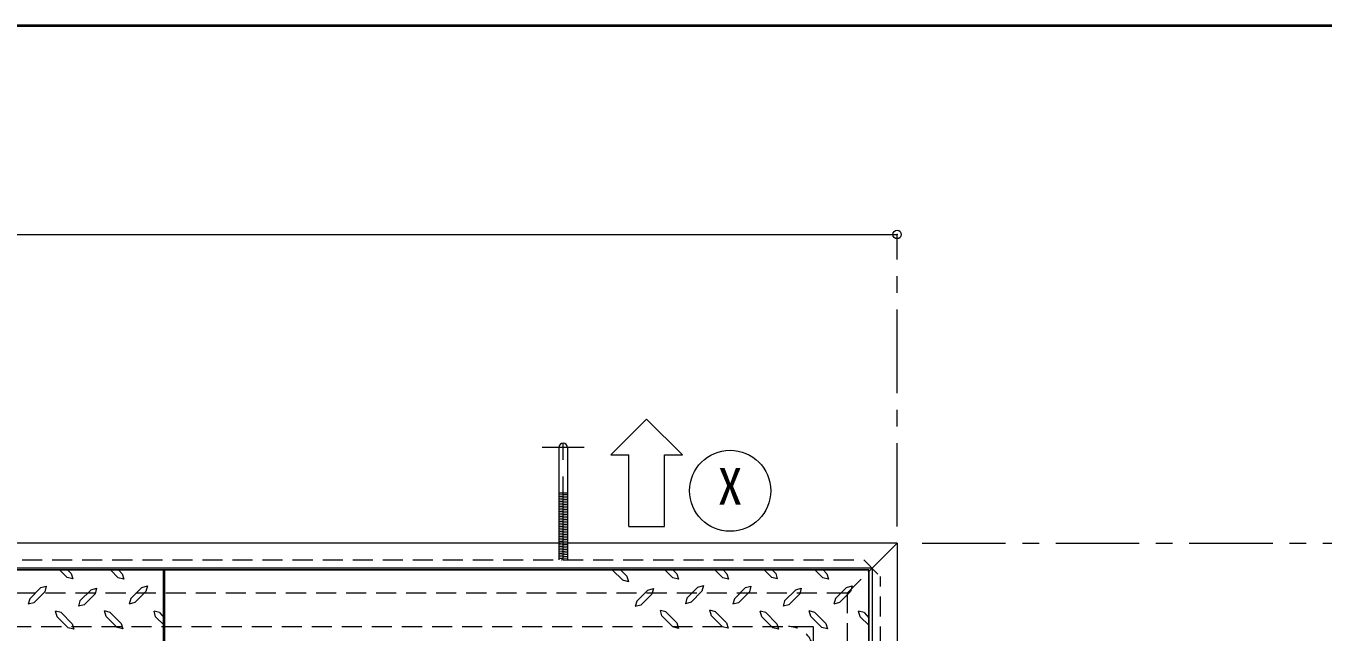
# Model space of a CAD drawing. Units: millimetres at full size, sheet at 1:10; details may follow other scales. Extents: x -2125 to 1925, y -1405 to 1405.
# Drawn here: x -205 to 572, y 1042 to 1405 of the extents above; entities that cross this region are included whole.
import ezdxf
from ezdxf.enums import TextEntityAlignment as Align

# ---------------------------------------------------------------- set-up
doc = ezdxf.new("R2010")
doc.units = ezdxf.units.MM
doc.header["$LTSCALE"] = 10
doc.header["$PDMODE"] = 32
doc.header["$PDSIZE"] = 5
doc.linetypes.add('CHAIN1', pattern=[8, 5, -1, 1, -1])
doc.linetypes.add('DASHED1', pattern=[1.8, 1.2, -0.6])
doc.layers.add('0-A', color=4, linetype='Continuous', lineweight=9)
doc.styles.add('ＭＳ ゴシック', font='')
doc.styles.get('ＭＳ ゴシック').set_extended_font_data('MS Gothic')

msp = doc.modelspace()

# ---------------------------------------------------------------- linework, layer by layer
at = {"layer": '0-A', "color": 1, "lineweight": 40}
for p, q in [((1925.2, 1405.02), (-2124.8, 1405.02)), ((-121.8, 745.02), (-121.8, 1079.02))]:
    msp.add_line(p, q, dxfattribs=at)
at = {"layer": '0-A'}
for p, q in [((-982.8, 1280.02), (317.2, 1280.02)), ((167.2, 1169.3), (145.78, 1147.88)), ((167.2, 1169.3), (188.63, 1147.88)), ((145.78, 1147.88), (156.49, 1147.88)), ((156.49, 1105.02), (156.49, 1147.88)), ((177.92, 1147.88), (188.63, 1147.88)), ((177.92, 1105.02), (177.92, 1147.88)), ((119.7, 1124.92), (114.7, 1124.92)), ((114.7, 1124.05), (119.7, 1124.46)), ((114.7, 1123.04), (119.7, 1123.45)), ((114.7, 1122.04), (119.7, 1122.45)), ((114.7, 1121.04), (119.7, 1121.45)), ((114.7, 1120.03), (119.7, 1120.44)), ((114.7, 1119.03), (119.7, 1119.44)), ((114.7, 1118.03), (119.7, 1118.44)), ((114.7, 1117.02), (119.7, 1117.43)), ((114.7, 1116.02), (119.7, 1116.43)), ((114.7, 1115.02), (119.7, 1115.43)), ((114.7, 1114.01), (119.7, 1114.42)), ((114.7, 1113.01), (119.7, 1113.42)), ((114.7, 1112.01), (119.7, 1112.42)), ((114.7, 1111), (119.7, 1111.41)), ((114.7, 1110), (119.7, 1110.41)), ((114.7, 1109), (119.7, 1109.41)), ((114.7, 1107.99), (119.7, 1108.4)), ((114.7, 1106.99), (119.7, 1107.4)), ((114.7, 1105.99), (119.7, 1106.4)), ((114.7, 1104.98), (119.7, 1105.39)), ((114.7, 1103.98), (119.7, 1104.39)), ((114.7, 1102.98), (119.7, 1103.39)), ((156.49, 1105.02), (177.92, 1105.02)), ((114.7, 1101.97), (119.7, 1102.38)), ((114.7, 1100.97), (119.7, 1101.38)), ((114.7, 1099.97), (119.7, 1100.38)), ((114.7, 1098.96), (119.7, 1099.37)), ((114.7, 1097.96), (119.7, 1098.37)), ((114.7, 1096.96), (119.7, 1097.37)), ((114.7, 1095.95), (119.7, 1096.36)), ((115.54, 1095.02), (119.7, 1095.36)), ((302.2, 1080.02), (300.2, 1078.02)), ((-184.36, 1079.02), (-179.91, 1074.4)), ((-176.55, 1073.56), (-179.91, 1074.4)), ((-179.6, 1079.02), (-177.39, 1076.81)), ((-177.39, 1076.81), (-176.55, 1073.56)), ((-153.98, 1079.02), (-149.25, 1074.29)), ((-145.89, 1073.35), (-149.25, 1074.29)), ((-149.15, 1079.02), (-146.84, 1076.71)), ((-146.84, 1076.71), (-145.89, 1073.35)), ((146.6, 1079.02), (152.94, 1072.82)), ((151.58, 1079.02), (155.36, 1075.24)), ((178.14, 1079.02), (182.87, 1074.29)), ((208.07, 1079.02), (212.79, 1074.29)), ((216.15, 1073.35), (212.79, 1074.29)), ((213, 1079.02), (215.31, 1076.71)), ((215.31, 1076.71), (216.15, 1073.35)), ((237.64, 1079.02), (242.09, 1074.4)), ((245.45, 1073.56), (242.09, 1074.4)), ((242.4, 1079.02), (244.61, 1076.81)), ((244.61, 1076.81), (245.45, 1073.56)), ((268.02, 1079.02), (272.75, 1074.29)), ((276.11, 1073.35), (272.75, 1074.29)), ((272.85, 1079.02), (275.16, 1076.71)), ((275.16, 1076.71), (276.11, 1073.35)), ((-202.28, 1061.69), (-195.66, 1068.41)), ((-199.86, 1059.28), (-193.25, 1065.89)), ((-172.25, 1060.43), (-165.53, 1067.15)), ((-169.73, 1058.02), (-163.11, 1064.63)), ((-165.53, 1067.15), (-162.27, 1067.99)), ((-162.27, 1067.99), (-163.11, 1064.63)), ((-141.69, 1061.8), (-135.08, 1068.52)), ((-139.28, 1059.38), (-132.66, 1066)), ((-135.08, 1068.52), (-131.72, 1069.36)), ((-131.72, 1069.36), (-132.66, 1066)), ((161.24, 1060.22), (167.96, 1066.94)), ((163.76, 1057.81), (170.37, 1064.42)), ((167.96, 1066.94), (171.21, 1067.78)), ((171.21, 1067.78), (170.37, 1064.42)), ((193.79, 1059.59), (200.3, 1066.21)), ((219.72, 1061.69), (226.34, 1068.41)), ((222.14, 1059.28), (228.75, 1065.89)), ((249.75, 1060.43), (256.47, 1067.15)), ((252.27, 1058.02), (258.89, 1064.63)), ((256.47, 1067.15), (259.73, 1067.99)), ((259.73, 1067.99), (258.89, 1064.63)), ((280.31, 1061.8), (286.92, 1068.52)), ((282.72, 1059.38), (289.34, 1066)), ((286.92, 1068.52), (290.28, 1069.36)), ((290.28, 1069.36), (289.34, 1066)), ((-202.28, 1061.69), (-203.22, 1058.44)), ((-199.86, 1059.28), (-203.22, 1058.44)), ((-172.25, 1060.43), (-173.09, 1057.18)), ((-169.73, 1058.02), (-173.09, 1057.18)), ((-141.69, 1061.8), (-142.64, 1058.54)), ((-139.28, 1059.38), (-142.64, 1058.54)), ((161.24, 1060.22), (160.4, 1056.97)), ((163.76, 1057.81), (160.4, 1056.97)), ((191.27, 1062.01), (190.43, 1058.75)), ((193.79, 1059.59), (190.43, 1058.75)), ((219.72, 1061.69), (218.78, 1058.44)), ((222.14, 1059.28), (218.78, 1058.44)), ((249.75, 1060.43), (248.91, 1057.18)), ((252.27, 1058.02), (248.91, 1057.18)), ((280.31, 1061.8), (279.36, 1058.54)), ((282.72, 1059.38), (279.36, 1058.54)), ((-183.38, 1053.4), (-186.74, 1054.24)), ((-185.79, 1050.88), (-186.74, 1054.24)), ((-185.79, 1050.88), (-179.28, 1044.37)), ((-183.38, 1053.4), (-176.76, 1046.78)), ((-156.5, 1051.09), (-157.44, 1054.45)), ((-154.08, 1053.5), (-157.44, 1054.45)), ((-156.5, 1051.09), (-149.88, 1044.47)), ((-154.08, 1053.5), (-147.47, 1046.89)), ((-124.47, 1053.4), (-127.83, 1054.24)), ((-126.89, 1050.88), (-127.83, 1054.24)), ((-126.89, 1050.88), (-121.8, 1045.79)), ((-124.47, 1053.4), (-121.8, 1050.34)), ((178.67, 1053.92), (175.41, 1054.76)), ((176.25, 1051.4), (175.41, 1054.76)), ((176.25, 1051.4), (182.87, 1044.79)), ((178.67, 1053.92), (185.28, 1047.2)), ((205.97, 1051.51), (205.13, 1054.87)), ((208.38, 1053.92), (205.13, 1054.87)), ((205.97, 1051.51), (212.58, 1044.89)), ((208.38, 1053.92), (215.1, 1047.31)), ((238.62, 1053.4), (235.26, 1054.24)), ((236.21, 1050.88), (235.26, 1054.24)), ((236.21, 1050.88), (242.72, 1044.37)), ((238.62, 1053.4), (245.24, 1046.78)), ((265.5, 1051.09), (264.56, 1054.45)), ((267.92, 1053.5), (264.56, 1054.45)), ((265.5, 1051.09), (272.12, 1044.47)), ((267.92, 1053.5), (274.53, 1046.89)), ((297.53, 1053.4), (294.17, 1054.24)), ((295.11, 1050.88), (294.17, 1054.24)), ((295.11, 1050.88), (300.2, 1045.79)), ((297.53, 1053.4), (300.2, 1050.34)), ((-175.92, 1043.42), (-179.28, 1044.37)), ((-176.76, 1046.78), (-175.92, 1043.42)), ((-146.52, 1043.63), (-149.88, 1044.47)), ((-147.47, 1046.89), (-146.52, 1043.63)), ((215.94, 1044.05), (212.58, 1044.89)), ((215.1, 1047.31), (215.94, 1044.05)), ((246.08, 1043.42), (242.72, 1044.37)), ((245.24, 1046.78), (246.08, 1043.42)), ((275.48, 1043.63), (272.12, 1044.47)), ((274.53, 1046.89), (275.48, 1043.63))]:
    msp.add_line(p, q, dxfattribs=at)
at = {"layer": '0-A', "linetype": 'CHAIN1'}
for p, q in [((317.2, 1105.02), (317.2, 1280.02)), ((117.2, 1085.02), (117.2, 1164.92)), ((129.7, 1152.42), (104.7, 1152.42)), ((332.2, 1095.02), (707.2, 1095.02))]:
    msp.add_line(p, q, dxfattribs=at)
at = {"layer": '0-A', "color": 7, "lineweight": 18}
for p, q in [((114.7, 1152.42), (114.7, 1095.02)), ((119.7, 1152.42), (119.7, 1095.02)), ((317.2, 1095.02), (-982.8, 1095.02)), ((302.2, 1080.02), (317.2, 1095.02)), ((317.2, 1095.02), (317.2, 745.02)), ((302.2, 1080.02), (-967.8, 1080.02)), ((302.2, 1080.02), (302.2, 745.02))]:
    msp.add_line(p, q, dxfattribs=at)
at = {"layer": '0-A', "linetype": 'DASHED1'}
for p, q in [((114.7, 1094.95), (115.54, 1095.02)), ((114.7, 1095.02), (114.7, 1085.02)), ((114.7, 1093.95), (119.7, 1094.36)), ((114.7, 1092.94), (119.7, 1093.35)), ((114.7, 1091.94), (119.7, 1092.35)), ((114.7, 1090.94), (119.7, 1091.35)), ((114.7, 1089.93), (119.7, 1090.34)), ((114.7, 1088.93), (119.7, 1089.34)), ((114.7, 1087.93), (119.7, 1088.34)), ((119.7, 1095.02), (119.7, 1085.02)), ((-962.8, 1085.02), (297.2, 1085.02)), ((114.7, 1086.92), (119.7, 1087.33)), ((114.7, 1085.92), (119.7, 1086.33)), ((115.94, 1085.02), (119.7, 1085.33)), ((297.2, 1085.02), (307.2, 1075.02)), ((287.2, 1065.02), (300.2, 1078.02)), ((307.2, 745.02), (307.2, 1075.02)), ((287.2, 1065.02), (-796.8, 1065.02)), ((287.2, 1065.02), (287.2, 745.02)), ((-789.33, 1045.02), (267.2, 1045.02)), ((267.2, 745.02), (267.2, 1045.02))]:
    msp.add_line(p, q, dxfattribs=at)
at = {"layer": '0-A', "color": 5, "lineweight": 25}
for p, q in [((-802.7, 1079.02), (300.2, 1079.02)), ((300.2, 1079.02), (300.2, 745.02))]:
    msp.add_line(p, q, dxfattribs=at)
at = {"layer": '0-A'}
for points in [[(155.36, 1075.24), (156.3, 1071.88), (152.94, 1072.82)], [(182.97, 1079.02), (185.28, 1076.71), (186.23, 1073.45), (182.87, 1074.29)], [(-195.66, 1068.41), (-192.41, 1069.25), (-193.25, 1065.89)], [(191.27, 1062.01), (197.88, 1068.73), (201.24, 1069.57), (200.3, 1066.21)], [(226.34, 1068.41), (229.59, 1069.25), (228.75, 1065.89)], [(185.28, 1047.2), (186.23, 1043.95), (182.87, 1044.79)]]:
    msp.add_lwpolyline(points, dxfattribs=at)
at = {"layer": '0-A', "color": 7, "lineweight": 18}
msp.add_circle((217.2, 1126.45), 24.29, dxfattribs=at)
msp.add_arc((117.2, 1152.42), 2.5, 0, 180, dxfattribs=at)
at = {"layer": '0-A', "linetype": 'DASHED1'}
msp.add_arc((252.2, 1030.02), 15, 0, 90, dxfattribs=at)
at = {"layer": '0-A'}
msp.add_point((317.2, 1280.02), dxfattribs=at)

# ---------------------------------------------------------------- texts
at = {"layer": '0-A', "color": 7, "style": 'ＭＳ ゴシック'}
msp.add_text('X', height=21.99, dxfattribs=at).set_placement((209.7, 1111.45), align=Align.BOTTOM_LEFT)

doc.saveas('drawing.dxf')
